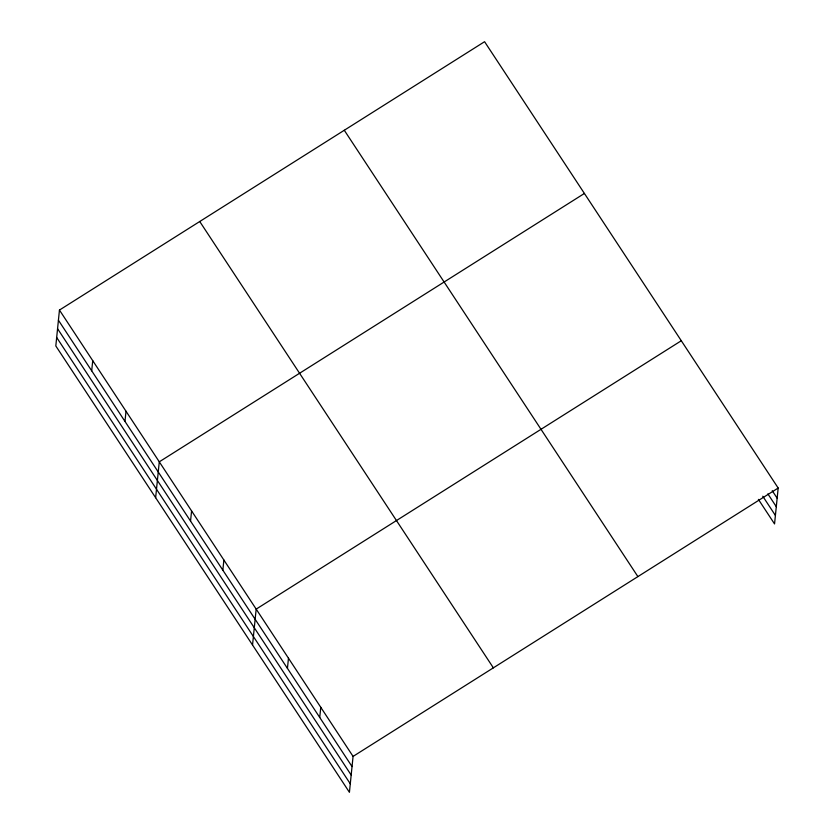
<?xml version="1.0" encoding="UTF-8"?>
<svg xmlns="http://www.w3.org/2000/svg" width="834" height="834" viewBox="0 0 834 834"><rect width="100%" height="100%" fill="white"/><g stroke="black" fill="none" stroke-linecap="round" stroke-linejoin="round"><path stroke-width="1.25" d="M59.454 310.071L55.815 345.964L349.425 792.3L353.074 756.407L59.454 310.071L484.575 41.7L778.185 488.036L774.546 523.929L758.398 499.378M91.698 370.817L92.73 360.663M124.975 421.41L126.007 411.245M155.635 497.721L159.284 461.827L584.405 193.457M190.548 521.083L191.58 510.929M222.845 570.185L223.877 560.021M252.535 645.016L256.174 609.122L681.295 340.741M287.438 668.378L288.47 658.214M319.735 717.469L320.767 707.315M353.074 756.407L778.185 488.036M772.242 490.726L777.152 498.19M767.864 493.874L776.298 506.686M762.766 496.22L775.401 515.433M344.286 130.26L637.895 576.596M199.743 221.51L493.363 667.846M58.422 320.235L352.042 766.571M57.567 328.732L351.177 775.057M56.67 337.478L350.29 783.814"/></g></svg>
